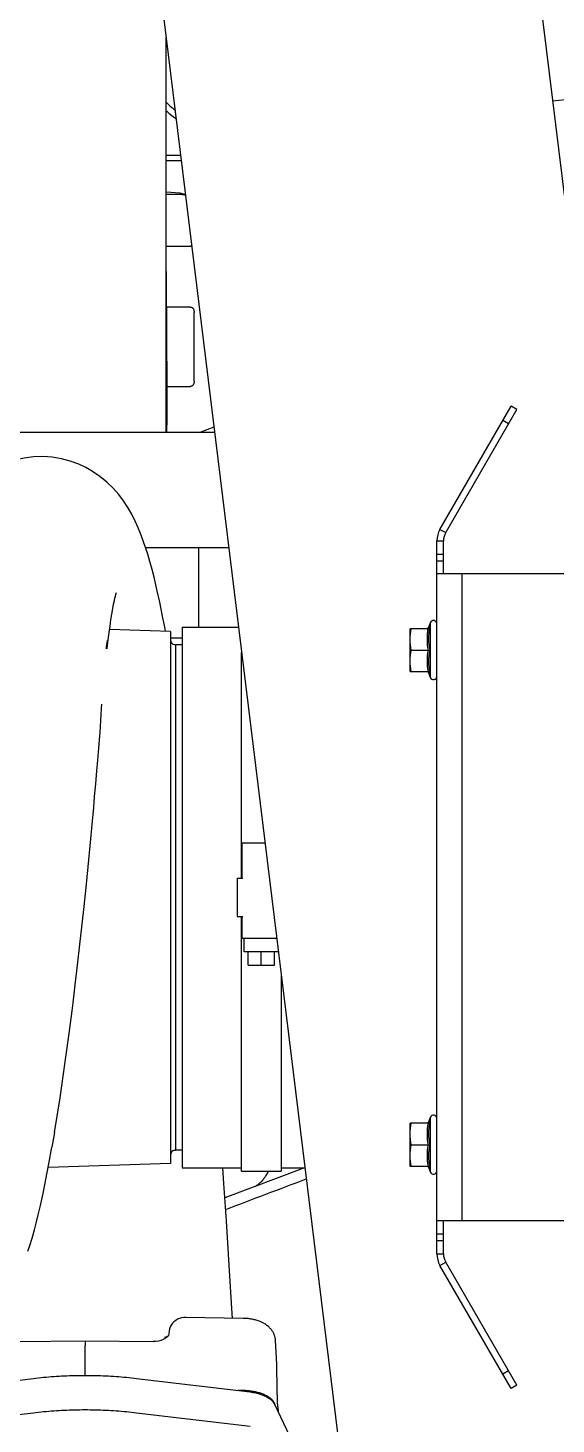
# Model space of a CAD drawing. Header units: millimetres. Extents: x 156850 to 204135, y 56350 to 74150.
# Drawn here: x 175159.7 to 175319.9, y 60633.3 to 61056.7 of the extents above; entities that cross this region are included whole.
import ezdxf

# ---------------------------------------------------------------- set-up
doc = ezdxf.new("R2010")
doc.units = ezdxf.units.MM
doc.header["$LTSCALE"] = 150
doc.layers.add('-----33 Equipment', color=5, linetype='Continuous')

# ---------------------------------------------------------------- blocks, each defined once
blk = doc.blocks.new('X-2F-PLAN$0$filter_oben')
at = {"color": 0, "linetype": 'Continuous'}
for p, q in [((1155.76, 5650.16), (1155.76, 5644.72)), ((1155.76, 5650.16), (1168.76, 5650.16)), ((1162.26, 5649.89), (1162.26, 5644.72)), ((1168.76, 5644.72), (1168.76, 5650.16)), ((1305.76, 5650.16), (1305.76, 5644.72)), ((1305.76, 5650.16), (1318.76, 5650.16)), ((1312.26, 5649.89), (1312.26, 5644.72)), ((1318.76, 5644.72), (1318.76, 5650.16)), ((1155.43, 5644.59), (1153.99, 5644.07)), ((1155.41, 5644.2), (1155.43, 5644.59)), ((1170.53, 5644.07), (1169.09, 5644.59)), ((1169.09, 5644.59), (1169.11, 5644.2)), ((1305.43, 5644.59), (1303.99, 5644.07)), ((1305.41, 5644.2), (1305.43, 5644.59)), ((1320.53, 5644.07), (1319.09, 5644.59)), ((1319.09, 5644.59), (1319.11, 5644.2)), ((1088.29, 5619.56), (1125.63, 5641.12)), ((1125.63, 5641.12), (1126.63, 5639.39)), ((1129.13, 5642.06), (1129.13, 5640.06)), ((1129.13, 5642.06), (1345.38, 5642.06)), ((1133.13, 5640.06), (1133.13, 5642.06)), ((1135.13, 5640.06), (1135.13, 5642.06)), ((1139.13, 5564.84), (1139.13, 5642.06)), ((1170.53, 5644.07), (1153.99, 5644.07)), ((1320.53, 5644.07), (1303.99, 5644.07)), ((1335.38, 5564.84), (1335.38, 5642.06)), ((1339.38, 5642.06), (1339.38, 5640.06)), ((1341.38, 5642.06), (1341.38, 5640.06)), ((1345.38, 5642.06), (1345.38, 5640.06)), ((1348.88, 5641.12), (1347.88, 5639.39)), ((1348.88, 5641.12), (1386.23, 5619.56)), ((1089.29, 5617.83), (1126.63, 5639.39)), ((1129.13, 5640.06), (1139.13, 5640.06)), ((1335.38, 5640.06), (1345.38, 5640.06)), ((1347.88, 5639.39), (1385.23, 5617.83)), ((1335.38, 5634.45), (1139.13, 5634.45)), ((1089.29, 5617.83), (1088.29, 5619.56)), ((1093.62, 5620.33), (1092.62, 5622.06)), ((1380.9, 5620.33), (1381.9, 5622.06)), ((1385.23, 5617.83), (1386.23, 5619.56))]:
    blk.add_line(p, q, dxfattribs=at)
for centre, radius, start, end in [((1155.26, 5645.06), 0.5, 290, 0), ((1169.26, 5645.06), 0.5, 180, 250), ((1305.26, 5645.06), 0.5, 290, 0), ((1319.26, 5645.06), 0.5, 180, 250), ((1129.13, 5635.06), 7, 90, 120), ((1154.35, 5643.09), 1.04, 110, 270), ((1170.17, 5643.09), 1.04, 270, 70), ((1304.35, 5643.09), 1.04, 110, 270), ((1320.17, 5643.09), 1.04, 270, 70), ((1345.38, 5635.06), 7, 60, 90), ((1129.13, 5635.06), 5, 90, 120), ((1345.38, 5635.06), 5, 60, 90)]:
    blk.add_arc(centre, radius, start, end, dxfattribs=at)
for points, start_tangent, end_tangent in [([(1155.76, 5649.89), (1159.01, 5650.16)], (0.988244, 0.152882), (1, 0)), ([(1159.01, 5650.16), (1162.26, 5649.89)], (1, 0), (0.988244, -0.152882)), ([(1162.26, 5649.89), (1165.51, 5650.16)], (0.988244, 0.152882), (1, 0)), ([(1165.51, 5650.16), (1168.76, 5649.89)], (1, 0), (0.988244, -0.152882)), ([(1305.76, 5649.89), (1309.01, 5650.16)], (0.988244, 0.152882), (1, 0)), ([(1309.01, 5650.16), (1312.26, 5649.89)], (1, 0), (0.988244, -0.152882)), ([(1312.26, 5649.89), (1315.51, 5650.16)], (0.988244, 0.152882), (1, 0)), ([(1315.51, 5650.16), (1318.76, 5649.89)], (1, 0), (0.988244, -0.152882)), ([(1155.76, 5644.72), (1155.65, 5644.4), (1155.41, 5644.2)], (-0.005342, -0.999986), (-0.923771, -0.382946)), ([(1162.26, 5644.2), (1158.84, 5644.59), (1155.41, 5644.2)], (-0.977723, 0.209898), (-0.978182, -0.207751)), ([(1162.26, 5644.72), (1159.01, 5645.06), (1155.76, 5644.72)], (-0.980846, 0.194784), (-0.980846, -0.194784)), ([(1168.76, 5644.72), (1165.51, 5645.06), (1162.26, 5644.72)], (-0.980846, 0.194784), (-0.980846, -0.194785)), ([(1162.26, 5644.72), (1162.26, 5644.55), (1162.26, 5644.2)], (-0.005342, -0.999986), (-0.065616, -0.997845)), ([(1169.11, 5644.2), (1165.67, 5644.59), (1162.26, 5644.2)], (-0.978182, 0.207751), (-0.977723, -0.209898)), ([(1168.76, 5644.72), (1168.86, 5644.4), (1169.11, 5644.2)], (0.005342, -0.999986), (0.923771, -0.382946)), ([(1305.76, 5644.72), (1305.65, 5644.4), (1305.41, 5644.2)], (-0.005342, -0.999986), (-0.923771, -0.382946)), ([(1312.26, 5644.2), (1308.84, 5644.59), (1305.41, 5644.2)], (-0.977723, 0.209898), (-0.978182, -0.207751)), ([(1312.26, 5644.72), (1309.01, 5645.06), (1305.76, 5644.72)], (-0.980846, 0.194784), (-0.980846, -0.194784)), ([(1318.76, 5644.72), (1315.51, 5645.06), (1312.26, 5644.72)], (-0.980846, 0.194784), (-0.980846, -0.194785)), ([(1312.26, 5644.72), (1312.26, 5644.55), (1312.26, 5644.2)], (-0.005342, -0.999986), (-0.065616, -0.997845)), ([(1319.11, 5644.2), (1315.67, 5644.59), (1312.26, 5644.2)], (-0.978182, 0.207751), (-0.977723, -0.209898)), ([(1318.76, 5644.72), (1318.86, 5644.4), (1319.11, 5644.2)], (0.005342, -0.999986), (0.923771, -0.382946))]:
    blk.add_spline(points, degree=3, dxfattribs=dict(at, start_tangent=start_tangent, end_tangent=end_tangent))
blk = doc.blocks.new('X-2F-PLAN$0$A$C73FA2420')
at = {"color": 0, "linetype": 'Continuous'}
for p, q in [((1179.73, 421.97), (1179.73, 523.15)), ((878.35, 511.3), (882.46, 476.91)), ((888.75, 511.3), (892.85, 476.91)), ((904.01, 481.93), (904.28, 461.21)), ((958.07, 435.34), (956.78, 472.39)), ((967.39, 470.51), (962.98, 471.26)), ((997.48, 466.07), (1004.37, 465.18)), ((1004.34, 465.18), (1006.75, 464.88)), ((1006.75, 464.88), (1012.24, 464.22)), ((1030.65, 462.11), (1035.93, 461.55)), ((893.73, 461.21), (902.78, 461.21)), ((904.28, 461.21), (904.01, 440.5)), ((1169.09, 460.96), (1169.09, 460.96)), ((1087.78, 456.76), (1087.84, 456.76)), ((1087.84, 456.76), (1088.71, 456.7)), ((1088.71, 456.7), (1096.02, 456.22)), ((1096.02, 456.22), (1097.38, 456.13)), ((1114.12, 454.53), (1114.46, 454.49)), ((1119.39, 435.32), (1120.03, 453.8)), ((1381.91, 446.8), (836.76, 379.86)), ((882.46, 445.59), (878.35, 411.2)), ((892.85, 445.59), (888.75, 411.2)), ((1150.78, 445.08), (1150.78, 445.08)), ((1138.16, 440.91), (1138.16, 440.91)), ((1144.54, 442.77), (1144.54, 442.77)), ((1144.73, 417.68), (1144.73, 442.84)), ((905.54, 436.18), (905.51, 436.2)), ((905.62, 436.12), (905.52, 436.32)), ((1179.73, 436.41), (1181.09, 436.4)), ((1181.09, 436.4), (1182.75, 436.38)), ((1182.75, 436.38), (1184.12, 436.37)), ((1184.12, 436.37), (1185.58, 436.36)), ((1185.58, 436.36), (1187.07, 436.36)), ((1187.07, 436.36), (1188.6, 436.35)), ((1188.53, 436.66), (1203.35, 436.66)), ((1188.6, 436.35), (1190.16, 436.35)), ((1190.16, 436.35), (1191.74, 436.35)), ((1191.74, 436.35), (1193.35, 436.35)), ((1193.35, 436.35), (1195.54, 436.35)), ((1193.73, 436.35), (1193.73, 429.29)), ((1195.54, 436.35), (1197.77, 436.36)), ((1197.77, 436.36), (1200.04, 436.37)), ((1200.04, 436.37), (1202.92, 436.39)), ((1202.92, 436.39), (1206.45, 436.41)), ((1203.35, 436.66), (1222.06, 436.67)), ((1206.45, 436.41), (1209.48, 436.43)), ((1209.48, 436.43), (1215.23, 436.48)), ((1215.23, 436.48), (1220.04, 436.52)), ((1217.73, 429.29), (1217.73, 436.5)), ((1220.04, 436.52), (1222.33, 436.54)), ((1222.33, 436.54), (1224.79, 436.56)), ((1224.79, 436.56), (1227.34, 436.58)), ((1227.34, 436.58), (1229.92, 436.59)), ((1229.92, 436.59), (1232.52, 436.61)), ((1232.52, 436.61), (1235.15, 436.62)), ((1235.15, 436.62), (1237.79, 436.64)), ((1236.23, 436.63), (1236.23, 429.29)), ((1237.79, 436.64), (1240.46, 436.65)), ((1240.46, 436.65), (1244.06, 436.66)), ((1243.42, 436.66), (1245.2, 436.67)), ((1244.06, 436.66), (1246.89, 436.67)), ((1245.2, 436.67), (1248.23, 436.67)), ((1251.93, 431.83), (1251.93, 436.67)), ((1252.29, 432.52), (1252.6, 436.67)), ((1253.85, 436.67), (1256.43, 436.67)), ((1254.39, 436.67), (1299.4, 436.67)), ((1259.19, 436.67), (1289.85, 436.67)), ((1262.23, 436.67), (1262.23, 432.1)), ((1263.73, 432.29), (1263.73, 436.67)), ((1288.74, 436.67), (1289.84, 436.67)), ((1289.84, 436.67), (1297.14, 436.67)), ((1297.14, 436.67), (1299.39, 436.67)), ((907.23, 435.74), (906.56, 435.81)), ((960.56, 435.34), (958.07, 435.34)), ((992.94, 435.34), (960.56, 435.34)), ((962.05, 434.12), (962.08, 433.82)), ((974.26, 433.82), (962.08, 433.82)), ((962.1, 431.78), (962.08, 433.82)), ((1115.37, 433.8), (974.26, 433.82)), ((1104.48, 435.32), (992.94, 435.34)), ((1116.8, 435.32), (1104.48, 435.32)), ((1115.35, 431.78), (1115.37, 433.8)), ((1115.4, 434.1), (1115.37, 433.8)), ((1119.39, 435.32), (1116.8, 435.32)), ((1117.38, 431.78), (1117.38, 435.32)), ((911.07, 413.27), (911.31, 430.68)), ((1120.73, 431.78), (956.73, 431.78)), ((956.73, 431.78), (956.73, 413.78)), ((1120.73, 431.78), (1120.73, 414.73)), ((1195.34, 428.16), (1216.13, 428.16)), ((1144.73, 426.79), (1120.73, 426.79)), ((1181.33, 422.17), (1179.73, 426.39)), ((956.73, 394.72), (947.6, 418.82)), ((1032.93, 415.13), (1032.93, 413.43)), ((1044.53, 415.13), (1044.53, 413.43)), ((889.16, 413.22), (889.18, 414.8)), ((955.73, 413.78), (1032.93, 413.78)), ((955.73, 413.78), (955.73, 401.78)), ((1018.23, 411.78), (1022.23, 411.78)), ((1018.23, 411.78), (1018.23, 403.78)), ((1022.23, 412.98), (1026.23, 412.98)), ((1022.23, 402.64), (1022.23, 412.98)), ((1026.23, 413.58), (1032.93, 413.58)), ((1026.23, 403.13), (1026.23, 413.58)), ((1044.53, 413.78), (1112.98, 413.78)), ((1044.53, 413.58), (1055.23, 413.58)), ((1055.23, 406.69), (1055.23, 413.58)), ((1018.23, 407.78), (1022.23, 407.78)), ((885.04, 403.79), (867.85, 395.59)), ((884.23, 402.78), (882.76, 402.7)), ((896.91, 403.1), (896.94, 403.1)), ((896.94, 403.1), (896.96, 403.1)), ((896.96, 403.1), (897.19, 403.11)), ((897.19, 403.11), (904.37, 403.49)), ((1018.23, 403.78), (1022.23, 403.78)), ((1015.25, 401.78), (955.73, 401.78)), ((956.73, 401.78), (956.73, 394.59)), ((1395.8, 333.65), (1136.86, 301.85))]:
    blk.add_line(p, q, dxfattribs=at)
for points in [[(1169.09, 460.96), (1170.11, 463.13), (1171.07, 465.71), (1171.79, 468.41), (1172.25, 471.2), (1172.45, 474.04), (1172.36, 476.87), (1172, 479.71), (1171.36, 482.51), (1170.44, 485.24), (1169.26, 487.86), (1167.83, 490.34), (1166.16, 492.66), (1164.27, 494.79), (1162.2, 496.72), (1159.95, 498.43)], [(931.43, 478.55), (933.21, 477.96), (935.41, 477.29), (937.88, 476.6)], [(937.88, 476.6), (939.95, 476.05), (942.46, 475.42), (945.27, 474.77)], [(945.27, 474.77), (948.97, 473.95), (953.2, 473.08), (957.91, 472.17), (962.97, 471.26)], [(967.39, 470.51), (972.39, 469.69), (977.92, 468.82), (983.82, 467.96)], [(983.82, 467.96), (990.33, 467.04), (997.48, 466.07)], [(1012.24, 464.22), (1018.19, 463.51), (1024.42, 462.79), (1030.65, 462.11)], [(1035.93, 461.55), (1041.76, 460.93), (1047.99, 460.3), (1054.4, 459.69)], [(1054.4, 459.69), (1061.89, 458.99), (1066.04, 458.61)], [(1066.04, 458.61), (1069.37, 458.32), (1073.21, 457.98), (1077.17, 457.64)], [(1077.17, 457.64), (1080.36, 457.37), (1084.02, 457.07), (1087.78, 456.76)], [(1150.78, 445.08), (1152.89, 446.02), (1154.99, 447.09), (1157.03, 448.26), (1159, 449.57), (1160.95, 451.04), (1162.87, 452.74), (1164.72, 454.64), (1166.43, 456.73), (1167.95, 458.95), (1169.09, 460.96)], [(1114.46, 454.49), (1116.85, 454.21), (1119.09, 453.92), (1121.03, 453.66)], [(1121.03, 453.66), (1122.93, 453.39), (1124.69, 453.1), (1126.32, 452.82)], [(1126.32, 452.82), (1127.66, 452.58), (1128.74, 452.35), (1129.5, 452.17), (1130.06, 452.02), (1130.59, 451.85), (1131.19, 451.65)], [(1144.54, 442.77), (1146.93, 443.58), (1149.09, 444.39), (1150.78, 445.08)], [(905.54, 436.17), (905.33, 436.43), (904.97, 436.97), (904.64, 437.58), (904.36, 438.26), (904.16, 439), (904.03, 439.8), (904.01, 440.5)], [(1124.03, 437.71), (1128.24, 438.57), (1132.09, 439.42), (1135.41, 440.22), (1138.16, 440.91)], [(1138.16, 440.91), (1140.65, 441.59), (1142.84, 442.24), (1144.54, 442.77)], [(905.52, 436.32), (905.33, 436.77), (905.21, 437.12)], [(906.55, 435.81), (906.23, 435.86), (905.9, 435.97), (905.67, 436.09), (905.54, 436.18)], [(1119.44, 436.84), (1120.71, 437.07), (1124.03, 437.71)], [(1179.73, 436.66), (1180.18, 436.66), (1188.53, 436.66)], [(1222.06, 436.67), (1236.27, 436.67), (1237.43, 436.67), (1238.6, 436.67), (1239.78, 436.67), (1240.97, 436.67), (1242.2, 436.67), (1245.44, 436.67)], [(1248.23, 436.67), (1251.59, 436.67), (1253.85, 436.67)], [(911.31, 430.68), (911.28, 431.27), (911.19, 431.95), (911.01, 432.59), (910.77, 433.19), (910.45, 433.75), (910.06, 434.27), (909.59, 434.73), (909.05, 435.12), (908.47, 435.42), (907.85, 435.63), (907.23, 435.74)], [(1251.86, 430.83), (1251.94, 431), (1252.17, 431.72), (1252.28, 432.4), (1252.29, 432.52)], [(940.62, 418.36), (951.94, 419.1), (956.73, 419.43)], [(911.12, 416.55), (912.39, 416.63), (927.16, 417.53), (940.62, 418.36)], [(884.23, 402.78), (884.74, 402.81), (885.49, 402.84), (886.37, 402.87), (887.37, 402.9), (888.49, 402.93), (889.72, 402.96), (891.05, 402.99), (892.47, 403.02), (893.98, 403.05), (895.57, 403.08), (896.91, 403.1)], [(1280.31, 319.47), (1280.5, 317.61), (1280.87, 314.17), (1281.27, 310.65), (1281.68, 307.06), (1282.11, 303.41), (1282.55, 299.69), (1282.99, 296.05)]]:
    blk.add_lwpolyline(points, dxfattribs=at)
for centre, start, end in [((960.56, 433.82), 11.3147, 89.992), ((1116.89, 433.8), 89.9924, 168.6702)]:
    blk.add_arc(centre, 1.52, start, end, dxfattribs=at)
for points, start_tangent, end_tangent in [([(882.46, 476.91), (883.04, 470.7), (883.34, 464.41), (883.34, 458.09), (883.04, 451.8), (882.46, 445.59)], (0.118404, -0.992966), (-0.118404, -0.992966)), ([(892.85, 476.91), (893.44, 470.7), (893.73, 464.41), (893.73, 458.09), (893.44, 451.8), (892.85, 445.59)], (0.118404, -0.992966), (-0.118404, -0.992966)), ([(1114.14, 454.75), (1116.62, 454.47)], (0.994086, -0.108594), (0.992812, -0.119681)), ([(1114.46, 454.49), (1115.14, 454.44), (1116.62, 454.47)], (0.994294, -0.106674), (0.996225, 0.086813)), ([(1277.35, 436.69), (1276.2, 435.37), (1274.92, 433.67)], (-0.682774, -0.73063), (-0.569286, -0.822139)), ([(1279.9, 436.68), (1278.36, 435.01), (1277.57, 434.01)], (-0.708418, -0.705793), (-0.602474, -0.798139)), ([(1195.34, 428.16), (1194.96, 428.18), (1194.64, 428.24), (1194.37, 428.33), (1194.16, 428.46), (1193.99, 428.61), (1193.85, 428.79), (1193.77, 429.02), (1193.73, 429.29)], (-1, 0), (0, 1)), ([(1217.73, 429.29), (1217.7, 429.02), (1217.61, 428.79), (1217.48, 428.61), (1217.31, 428.46), (1217.1, 428.33), (1216.83, 428.24), (1216.51, 428.18), (1216.13, 428.16)], (0, -1), (-1, 0)), ([(1236.3, 428.92), (1236.27, 429.02), (1236.23, 429.29)], (-0.346182, 0.938167), (0, 1)), ([(1251.93, 431.83), (1251.91, 431.45), (1251.85, 431.03), (1251.8, 430.82)], (-0.000062, -1), (-0.260827, -0.965385)), ([(944.1, 418.59), (953.37, 394.18)], (0.354909, -0.934901), (0.354904, -0.934903)), ([(1044.53, 415.13), (1040.67, 415.08), (1036.8, 415.08), (1032.93, 415.13)], (-0.999865, -0.016452), (-0.999865, 0.016452)), ([(885.1, 403.67), (885.65, 403.94), (886.29, 404.44), (886.89, 405.11), (887.44, 405.94), (887.93, 406.92), (888.34, 408.02), (888.68, 409.22), (888.93, 410.51), (889.09, 411.85), (889.16, 413.22)], (0.933323, 0.359039), (0.013269, 0.999912)), ([(888.75, 411.2), (888.45, 409.46), (888.08, 408.08)], (-0.118404, -0.992966), (-0.30857, -0.951202)), ([(888.08, 408.08), (888.17, 408.34), (888.51, 409.59), (888.76, 410.93), (888.79, 411.19)], (0.325438, 0.945563), (0.130994, 0.991383)), ([(888.79, 411.19), (888.91, 412.32), (888.93, 412.64)], (0.130994, 0.991383), (0.055432, 0.998462)), ([(904.37, 403.49), (905.21, 403.6), (906.04, 403.85), (906.86, 404.23), (907.64, 404.76), (908.4, 405.45), (909.09, 406.3), (909.71, 407.32), (910.21, 408.45), (910.59, 409.63), (910.85, 410.83), (911.01, 412.05), (911.07, 413.27)], (0.998546, 0.053898), (0.013269, 0.999912)), ([(887.72, 407.12), (887.42, 406.45), (886.71, 405.27), (885.91, 404.38), (885.04, 403.79)], (-0.384721, -0.923033), (-0.902587, -0.430508)), ([(887.82, 407.34), (887.72, 407.12)], (-0.365408, -0.930848), (-0.384721, -0.923033)), ([(888.08, 408.08), (888.01, 407.86), (887.82, 407.34)], (-0.30857, -0.951202), (-0.365408, -0.930848)), ([(955.73, 405.69), (955.2, 405.95), (954.13, 406.56), (953.16, 407.25), (952.31, 408.01), (951.6, 408.84), (951.08, 409.62)], (-0.911685, 0.41089), (-0.502666, 0.864481)), ([(884.49, 403.51), (884.98, 403.62)], (0.990993, 0.133917), (0.949007, 0.315254)), ([(884.98, 403.62), (885.1, 403.67)], (0.949007, 0.315254), (0.933323, 0.359039))]:
    blk.add_spline(points, degree=3, dxfattribs=dict(at, start_tangent=start_tangent, end_tangent=end_tangent))
at = {"color": 0, "linetype": 'Continuous', "end_tangent": (-1, 0)}
blk.add_spline([(904.24, 461.21), (904.1, 461.21), (903.88, 461.21), (903.58, 461.21), (903.21, 461.21), (902.78, 461.21)], degree=3, dxfattribs=at)
at = {"color": 0}
blk.add_blockref('X-2F-PLAN$0$filter_oben', (-198.52, -5287.52), dxfattribs=at)
blk.add_blockref('X-2F-PLAN$0$filter_oben', (-198.52, -5287.52), dxfattribs=at)
blk = doc.blocks.new('X-2F-PLAN$0$zw$C47F')
at = {"layer": '-----33 Equipment'}
blk.add_blockref('X-2F-PLAN$0$A$C73FA2420', (2898.05, 848.02), dxfattribs=at)

msp = doc.modelspace()

# ---------------------------------------------------------------- block references
at = {"layer": '-----33 Equipment', "rotation": 90.00000000000001}
msp.add_blockref('X-2F-PLAN$0$zw$C47F', (176486.3, 56856.22), dxfattribs=at)

doc.saveas('drawing.dxf')
